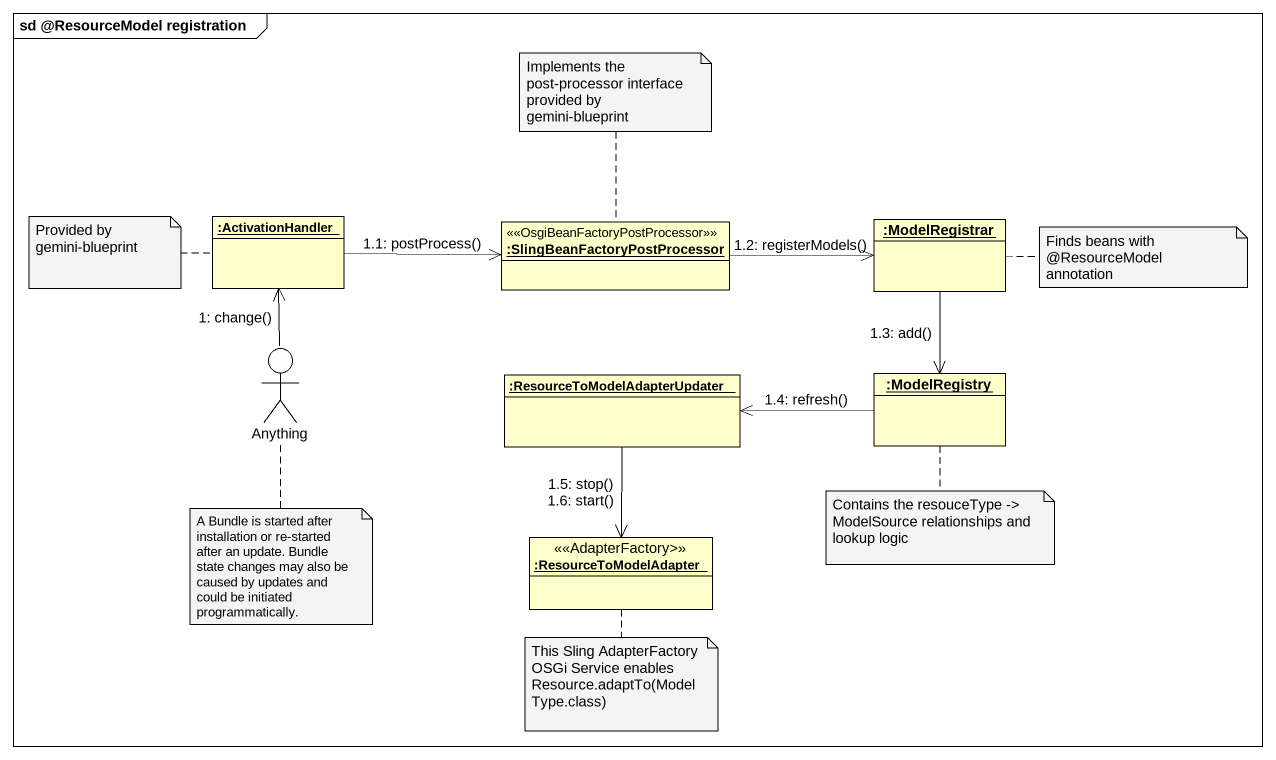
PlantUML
@startuml
mainframe sd @ResourceModel registration
allowmixing
hide circle
hide empty members
object ":ActivationHandler" as ActivationHandler
object ":SlingBeanFactoryPostProcessor" as SlingBeanFactoryPostProcesso <<OsgiBeanFactoryPostProcessor>>
object ":ModelRegistrar" as ModelRegistrar
actor Anything
object ":ResourceToModelAdapterUpdater" as ResourceToModelAdapterUpdate
object ":ModelRegistry" as ModelRegistry
object ":ResourceToModelAdapter" as ResourceToModelAdapter <<AdapterFactory>>
Anything -up-> ActivationHandler : 1: change()
ActivationHandler -right-> SlingBeanFactoryPostProcesso : 1.1: postProcess()
SlingBeanFactoryPostProcesso -right-> ModelRegistrar : 1.2: registerModels()
ModelRegistrar --> ModelRegistry : 1.3: add()
ModelRegistry -left-> ResourceToModelAdapterUpdate : 1.4: refresh()
ResourceToModelAdapterUpdate --> ResourceToModelAdapter : 1.5: stop()\n1.6: start()
note top of SlingBeanFactoryPostProcesso : Implements the post-processor interface provided by gemini-blueprint
note left of ActivationHandler : Provided by gemini-blueprint
note right of ModelRegistrar : Finds beans with @ResourceModel annotation
note bottom of ModelRegistry : Contains the resouceType -> ModelSource relationships and lookup logic
note bottom of Anything : A Bundle is started after installation or re-started after an update. Bundle state changes may also be caused by updates and could be initiated programmatically.
note bottom of ResourceToModelAdapter : This Sling AdapterFactory OSGi Service enables Resource.adaptTo(ModelType.class)
@enduml
